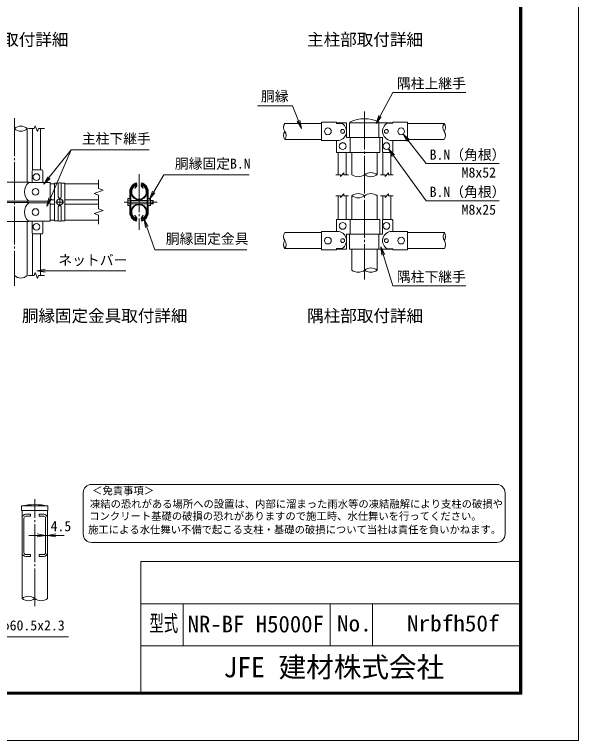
# Model space of a CAD drawing. Units: millimetres, scale not verified. Extents: x -8400 to 8400, y -5940 to 5940.
# Drawn here: x 3037 to 8400, y -5940 to 961 of the extents above; entities that cross this region are included whole.
import ezdxf
from ezdxf.enums import TextEntityAlignment as Align

# ---------------------------------------------------------------- set-up
doc = ezdxf.new("R2010")
doc.units = ezdxf.units.MM
doc.header["$LTSCALE"] = 20
doc.linetypes.add('LONG_CHAIN', pattern=[21, 18, -1, 1, -1])
for name, color, linetype, lineweight in [('0-0_D-TTL', 7, 'Continuous', 9), ('0-1_D-TTL-TXT', 7, 'Continuous', 9), ('0-3_D-STR1', 1, 'Continuous', 9), ('0-6_D-BMK', 2, 'LONG_CHAIN', 9), ('0-8_D-STR-DIM', 7, 'Continuous', 9), ('0-9_0', 7, 'Continuous', 9), ('0-A_D-STR3', 3, 'Continuous', 9), ('0-D_D-STR-TXT', 7, 'Continuous', 9)]:
    doc.layers.add(name, color=color, linetype=linetype, lineweight=lineweight)
doc.styles.add('ＭＳ ゴシック', font='')
doc.styles.get('ＭＳ ゴシック').set_extended_font_data('MS Gothic')

# ---------------------------------------------------------------- blocks, each defined once
blk = doc.blocks.new('_Open')
at = {"layer": '0-9_0'}
blk.add_line((-20, 3.333), (0, 0), dxfattribs=at)
blk.add_lwpolyline([(-20, -3.333), (0, 0), (-20, 0)], dxfattribs=at)

msp = doc.modelspace()

# ---------------------------------------------------------------- linework, layer by layer
at = {"layer": '0-0_D-TTL'}
for p, q in [((4239.62, -4240.29), (4239.62, -5480.29)), ((4239.62, -4240.29), (7839.62, -4240.29)), ((4239.62, -4640.29), (7839.62, -4640.29)), ((4639.62, -4640.29), (4639.62, -5040.29)), ((6039.62, -4640.29), (6039.62, -5040.29)), ((6439.62, -4640.29), (6439.62, -5040.29)), ((4239.62, -5040.29), (7839.62, -5040.29))]:
    msp.add_line(p, q, dxfattribs=at)
at = {"layer": '0-0_D-TTL', "color": 2}
msp.add_lwpolyline([(-8400.38, 5939.71), (8399.62, 5939.71), (8399.62, -5940.29), (-8400.38, -5940.29)], close=True, dxfattribs=at)
at = {"layer": '0-0_D-TTL'}
for points in [[(-7860.38, 5499.71), (7859.62, 5499.71), (7859.62, -5500.29), (-7860.38, -5500.29)], [(-7855.38, 5494.71), (7854.62, 5494.71), (7854.62, -5495.29), (-7855.38, -5495.29)], [(-7850.38, 5489.71), (7849.62, 5489.71), (7849.62, -5490.29), (-7850.38, -5490.29)], [(-7845.38, 5484.71), (7844.62, 5484.71), (7844.62, -5485.29), (-7845.38, -5485.29)], [(-7840.38, 5479.71), (7839.62, 5479.71), (7839.62, -5480.29), (-7840.38, -5480.29)]]:
    msp.add_lwpolyline(points, close=True, dxfattribs=at)
at = {"layer": '0-1_D-TTL-TXT', "color": 2}
for p, q in [((7622.74, -3505.92), (3769.42, -3505.92)), ((3690.64, -3584.7), (3690.64, -3978.62)), ((7701.53, -3978.62), (7701.53, -3584.7)), ((3769.42, -4057.4), (7622.74, -4057.4))]:
    msp.add_line(p, q, dxfattribs=at)
for centre, start, end in [((3769.42, -3584.7), 90, 180), ((7622.74, -3584.7), 0, 90), ((3769.42, -3978.62), 180, 270), ((7622.74, -3978.62), 270, 0)]:
    msp.add_arc(centre, 78.78, start, end, dxfattribs=at)
at = {"layer": '0-3_D-STR1'}
for p, q in [((3158.15, -633.76), (3158.15, -123.6)), ((5957.22, -73.28), (5607.22, -73.28)), ((6773.22, -73.48), (7123.22, -73.48)), ((5957.22, -225.68), (5607.22, -225.68)), ((6773.22, -225.88), (7123.22, -225.88)), ((6244.22, -349.28), (6244.22, -561.28)), ((6486.22, -349.28), (6486.22, -561.28)), ((3377.15, -647.76), (3417.15, -647.76)), ((3517.15, -647.76), (3837.15, -647.76)), ((4194.21, -662.64), (4180.17, -686.95)), ((4180.17, -686.95), (4185.73, -690.16)), ((4199.77, -665.85), (4185.73, -690.16)), ((4242.04, -665.85), (4256.08, -690.16)), ((4247.6, -662.64), (4261.63, -686.95)), ((4261.63, -686.95), (4256.08, -690.16)), ((3158.15, -826.56), (3158.15, -813.76)), ((3377.15, -800.16), (3417.15, -800.16)), ((3517.15, -800.16), (3837.15, -800.16)), ((6244.22, -761.28), (6244.22, -988.2)), ((6486.22, -761.28), (6486.22, -988.2)), ((3377.15, -840.16), (3417.15, -840.16)), ((3517.15, -840.16), (3837.15, -840.16)), ((4180.17, -953.38), (4185.73, -950.17)), ((4194.21, -977.69), (4180.17, -953.38)), ((4199.77, -974.48), (4185.73, -950.17)), ((4242.04, -974.48), (4256.08, -950.17)), ((4247.6, -977.69), (4261.63, -953.38)), ((4261.63, -953.38), (4256.08, -950.17)), ((3158.15, -1518.8), (3158.15, -1006.56)), ((3377.15, -992.56), (3417.15, -992.56)), ((3517.15, -992.56), (3837.15, -992.56)), ((5957.22, -1111.8), (5608.22, -1111.8)), ((6773.22, -1112), (7124.22, -1112)), ((5957.22, -1264.2), (5608.22, -1264.2)), ((6244.22, -1268.2), (6244.22, -1468.2)), ((6486.22, -1268.2), (6486.22, -1468.2)), ((6773.22, -1264.4), (7124.22, -1264.4)), ((3103.76, -3710.16), (3103.76, -3754.16)), ((3355.36, -3710.16), (3103.76, -3710.16)), ((3355.36, -3754.16), (3355.36, -3710.16)), ((3355.36, -3754.16), (3103.76, -3754.16)), ((3108.56, -4590.22), (3108.56, -3754.16)), ((3188.42, -3790.16), (3144.42, -3790.16)), ((3188.56, -3808.16), (3188.56, -3790.16)), ((3270.56, -3808.16), (3270.56, -3790.16)), ((3270.69, -3790.16), (3314.69, -3790.16)), ((3350.56, -4590.22), (3350.56, -3754.16)), ((3126.56, -4154.16), (3126.56, -3826.16)), ((3188.56, -3808.16), (3144.56, -3808.16)), ((3270.56, -3808.16), (3314.56, -3808.16)), ((3332.56, -4154.16), (3332.56, -3826.16)), ((3188.56, -4190.16), (3144.56, -4190.16)), ((3270.56, -4190.16), (3314.56, -4190.16))]:
    msp.add_line(p, q, dxfattribs=at)
for points in [[(3188.56, -4190.16), (3188.56, -4172.16), (3144.56, -4172.16)], [(3270.56, -4190.16), (3270.56, -4172.16), (3314.56, -4172.16)]]:
    msp.add_lwpolyline(points, dxfattribs=at)
for centre, radius, start, end in [((4220.9, -723.96), 76.2, 114.32478, 65.67522), ((4220.9, -723.96), 69.78, 114.32478, 65.67522), ((4192.82, -661.84), 8.02, 330, 114.32478), ((4192.82, -661.84), 1.6, 330, 114.32478), ((4248.99, -661.84), 8.02, 65.67522, 210), ((4248.99, -661.84), 1.6, 65.67522, 210), ((4220.6, -723.96), 76.2, 5.09104, 65.67522), ((4220.9, -916.36), 76.2, 294.32478, 245.67522), ((4220.9, -916.36), 69.78, 294.32478, 245.67522), ((4192.82, -978.49), 8.02, 245.67522, 30), ((4192.82, -978.49), 1.6, 245.67522, 30), ((4248.99, -978.49), 8.02, 150, 294.32478), ((4248.99, -978.49), 1.6, 150, 294.32478), ((3229.56, -4355.07), 657.07, 78.96219, 101.03781), ((3144.56, -3826.16), 36, 90, 180), ((3314.56, -3826.16), 36, 0, 90), ((3144.56, -3826.16), 18, 90, 180), ((3314.56, -3826.16), 18, 0, 90), ((3144.56, -4154.16), 36, 180, 270), ((3144.56, -4154.16), 18, 180, 270), ((3314.56, -4154.16), 36, 270, 0), ((3314.56, -4154.16), 18, 270, 0)]:
    msp.add_arc(centre, radius, start, end, dxfattribs=at)
at = {"layer": '0-6_D-BMK'}
for p, q in [((6365.22, 38.59), (6365.22, -1556.25)), ((3037.15, -23.6), (3037.15, -1618.8)), ((4220.9, -556.94), (4220.9, -1085.47)), ((3427.15, -821.2), (3507.15, -821.2)), ((3467.15, -861.2), (3467.15, -781.2)), ((4078.4, -821.2), (4393, -821.2)), ((3229.56, -4664.54), (3229.56, -3646.16))]:
    msp.add_line(p, q, dxfattribs=at)
at = {"layer": '0-8_D-STR-DIM'}
for p, q in [((3169.15, -123.6), (3224.63, -123.6)), ((3234.89, -95.41), (3224.63, -123.6)), ((3255.41, -151.79), (3234.89, -95.41)), ((3265.67, -123.6), (3255.41, -151.79)), ((3265.67, -123.6), (3321.15, -123.6)), ((6138.22, -579.28), (6168.22, -543.28)), ((6168.22, -561.28), (6168.22, -543.28)), ((6562.22, -579.28), (6592.22, -543.28)), ((6592.22, -561.28), (6592.22, -543.28)), ((3837.15, -609.66), (3837.15, -693.18)), ((6093.22, -561.28), (6138.22, -561.28)), ((6138.22, -579.28), (6138.22, -561.28)), ((6168.22, -561.28), (6213.22, -561.28)), ((6517.22, -561.28), (6562.22, -561.28)), ((6562.22, -579.28), (6562.22, -561.28)), ((6592.22, -561.28), (6637.22, -561.28)), ((3794.87, -739.36), (3879.44, -708.57)), ((3837.15, -754.75), (3794.87, -739.36)), ((3879.44, -708.57), (3837.15, -693.18)), ((3837.15, -754.75), (3837.15, -885.58)), ((6138.22, -779.28), (6168.22, -743.28)), ((6168.22, -761.28), (6168.22, -743.28)), ((6562.22, -779.28), (6592.22, -743.28)), ((6592.22, -761.28), (6592.22, -743.28)), ((6093.22, -761.28), (6138.22, -761.28)), ((6138.22, -779.28), (6138.22, -761.28)), ((6168.22, -761.28), (6213.22, -761.28)), ((6517.22, -761.28), (6562.22, -761.28)), ((6562.22, -779.28), (6562.22, -761.28)), ((6592.22, -761.28), (6637.22, -761.28)), ((3879.44, -900.97), (3837.15, -885.58)), ((3794.87, -931.76), (3879.44, -900.97)), ((3837.15, -947.15), (3794.87, -931.76)), ((3837.15, -947.15), (3837.15, -1030.66)), ((3234.89, -1490.61), (3224.63, -1518.8)), ((3255.41, -1546.99), (3234.89, -1490.61)), ((3169.15, -1518.8), (3224.63, -1518.8)), ((3265.67, -1518.8), (3255.41, -1546.99)), ((3265.67, -1518.8), (3321.15, -1518.8)), ((3252.56, -3990.16), (3172.56, -3990.16)), ((3332.56, -3990.16), (3350.56, -3990.16)), ((3430.56, -3990.16), (3510.56, -3990.16))]:
    msp.add_line(p, q, dxfattribs=at)
for centre, radius, start, end in [((3097.65, -184.49), 85.83, 45.18146, 134.81854), ((3097.65, -62.72), 85.83, 225.18146, 314.81854), ((5661.7, -111.38), 66.48, 145.03504, 214.96496), ((7177.7, -111.58), 66.48, 145.03504, 214.96496), ((7068.74, -111.58), 66.48, 325.03504, 34.96496), ((5661.7, -187.58), 66.48, 145.03422, 214.96578), ((5552.74, -187.58), 66.48, 325.03504, 34.96496), ((7068.74, -187.78), 66.48, 325.03422, 34.96578), ((6425.72, -642.79), 101.51, 53.41445, 126.58555), ((6304.72, -479.78), 101.51, 233.41445, 306.58555), ((6425.72, -479.78), 101.51, 233.41445, 306.58555), ((6304.72, -842.79), 101.51, 53.41445, 126.58555), ((6425.72, -842.79), 101.51, 53.41445, 126.58555), ((6304.72, -679.78), 101.51, 233.41445, 306.58555), ((5662.7, -1149.9), 66.48, 145.03504, 214.96496), ((7178.7, -1150.1), 66.48, 145.03504, 214.96496), ((7069.74, -1150.1), 66.48, 325.03504, 34.96496), ((5662.7, -1226.1), 66.48, 145.03422, 214.96578), ((5553.74, -1226.1), 66.48, 325.03504, 34.96496), ((7069.74, -1226.3), 66.48, 325.03422, 34.96578), ((6425.72, -1549.71), 101.51, 53.41445, 126.58555), ((6304.72, -1386.7), 101.51, 233.41445, 306.58555), ((6425.72, -1386.7), 101.51, 233.41445, 306.58555), ((3097.65, -1457.92), 85.83, 225.18146, 314.81854), ((3169.06, -4664.66), 95.92, 50.89748, 129.10252), ((3169.06, -4515.28), 96.31, 231.0856, 308.9144), ((3290.06, -4515.32), 96.28, 231.06955, 308.93045)]:
    msp.add_arc(centre, radius, start, end, dxfattribs=at)
at = {"layer": '0-A_D-STR3'}
for p, q in [((6097.22, -75.18), (6097.22, -61.28)), ((6230.02, -69.28), (6230.02, -58.73)), ((6500.42, -209.28), (6500.42, -58.73)), ((6633.22, -61.28), (6773.22, -61.28)), ((6633.22, -71), (6633.22, -61.28)), ((6773.22, -61.28), (6773.22, -237.28)), ((3207.15, -518.47), (3207.15, -123.6)), ((3283.15, -515.76), (3283.15, -123.6)), ((6193.22, -69.28), (6097.22, -69.28)), ((6097.22, -75.18), (6152.68, -75.18)), ((6193.22, -69.28), (6193.22, -209.28)), ((6220.82, -69.28), (6629.22, -69.28)), ((6220.82, -209.28), (6220.82, -69.28)), ((6585.02, -71), (6633.22, -71)), ((6105.22, -237.28), (5957.22, -237.28)), ((6097.22, -237.28), (6097.22, -349.28)), ((6193.22, -209.28), (6533.22, -209.28)), ((6230.02, -209.28), (6230.02, -349.28)), ((6509.62, -209.28), (6509.62, -349.28)), ((6537.22, -213.28), (6537.22, -345.28)), ((6625.22, -237.28), (6773.22, -237.28)), ((6633.22, -237.28), (6633.22, -345.28)), ((6509.62, -349.28), (6097.22, -349.28)), ((6115.22, -349.28), (6115.22, -561.28)), ((6191.22, -349.28), (6191.22, -561.28)), ((6539.22, -348.75), (6539.22, -561.28)), ((6541.22, -349.28), (6629.22, -349.28)), ((6615.22, -349.28), (6615.22, -561.28)), ((3205.15, -635.76), (3205.15, -523.76)), ((3213.15, -515.76), (3297.15, -515.76)), ((3305.15, -635.76), (3305.15, -523.76)), ((2901.95, -633.76), (3172.35, -633.76)), ((3172.35, -633.76), (3176.35, -635.76)), ((3172.35, -635.76), (3377.15, -635.76)), ((3377.15, -811.76), (3377.15, -635.76)), ((3417.15, -642.69), (3453.15, -642.69)), ((3453.15, -642.69), (3453.15, -772.16)), ((3481.15, -642.69), (3481.15, -772.16)), ((4197.57, -638.82), (4200.7, -650.41)), ((4244.24, -638.82), (4241.1, -650.41)), ((4132.7, -716.69), (4132.7, -784.8)), ((4136.7, -716.86), (4136.7, -925.55)), ((4144.7, -717.2), (4144.7, -925.2)), ((4297.1, -717.2), (4297.1, -925.2)), ((4305.1, -716.86), (4305.1, -925.55)), ((4309.1, -716.69), (4309.1, -784.8)), ((3172.35, -811.76), (3377.15, -811.76)), ((4182.31, -821.2), (4091.09, -821.2)), ((4114.7, -796.27), (4114.7, -845.65)), ((4118.7, -788.8), (4136.7, -788.8)), ((4118.7, -805), (4136.7, -805)), ((4149.5, -805.2), (4297.1, -805.2)), ((4259.49, -821.2), (4350.71, -821.2)), ((4327.1, -788.8), (4305.1, -788.8)), ((4327.1, -805), (4305.1, -805)), ((4331.1, -796.27), (4331.1, -845.65)), ((4331.1, -805.2), (4351.9, -805.2)), ((4331.1, -807.91), (4356.7, -807.91)), ((4351.9, -805.2), (4351.9, -837.2)), ((4351.9, -805.2), (4356.7, -807.91)), ((4356.7, -807.91), (4356.7, -834.49)), ((6115.22, -761.28), (6115.22, -988.2)), ((6191.22, -761.28), (6191.22, -988.2)), ((6539.22, -761.28), (6539.22, -988.74)), ((6615.22, -761.28), (6615.22, -988.2)), ((3172.35, -828.56), (3377.15, -828.56)), ((3377.15, -828.56), (3377.15, -1004.56)), ((3453.15, -999.72), (3453.15, -868.16)), ((3481.15, -999.72), (3481.15, -868.16)), ((4118.7, -837.4), (4136.7, -837.4)), ((4118.7, -853.6), (4136.7, -853.6)), ((4132.7, -925.72), (4132.7, -857.6)), ((4149.5, -837.2), (4297.1, -837.2)), ((4327.1, -837.4), (4305.1, -837.4)), ((4327.1, -853.6), (4305.1, -853.6)), ((4309.1, -925.72), (4309.1, -857.6)), ((4331.1, -834.49), (4356.7, -834.49)), ((4331.1, -837.2), (4351.9, -837.2)), ((4356.7, -834.49), (4351.9, -837.2)), ((2901.95, -1006.56), (3172.35, -1006.56)), ((3172.35, -1006.56), (3176.35, -1004.56)), ((3172.35, -1004.56), (3377.15, -1004.56)), ((3205.15, -1004.56), (3205.15, -1116.56)), ((3305.15, -1004.56), (3305.15, -1116.56)), ((4197.57, -1003.58), (4200.7, -992)), ((4244.24, -1003.58), (4241.1, -992)), ((6509.62, -988.2), (6097.22, -988.2)), ((6097.22, -1100.2), (6097.22, -988.2)), ((6230.02, -1128.2), (6230.02, -988.2)), ((6509.62, -1128.2), (6509.62, -988.2)), ((6537.22, -1124.2), (6537.22, -992.2)), ((6541.22, -988.2), (6629.22, -988.2)), ((6633.22, -1100.2), (6633.22, -992.2)), ((6105.22, -1100.2), (5957.22, -1100.2)), ((6625.22, -1100.2), (6773.22, -1100.2)), ((6773.22, -1276.2), (6773.22, -1100.2)), ((3207.15, -1518.8), (3207.15, -1121.86)), ((3213.15, -1124.56), (3297.15, -1124.56)), ((3283.15, -1518.8), (3283.15, -1124.56)), ((6193.22, -1128.2), (6533.22, -1128.2)), ((6193.22, -1268.2), (6193.22, -1128.2)), ((6220.82, -1128.2), (6220.82, -1268.2)), ((6500.42, -1128.2), (6500.42, -1268.2)), ((6097.22, -1262.31), (6097.22, -1276.2)), ((6097.22, -1262.31), (6152.68, -1262.31)), ((6193.22, -1268.2), (6097.22, -1268.2)), ((6220.82, -1268.2), (6629.22, -1268.2)), ((6585.02, -1266.48), (6633.22, -1266.48)), ((6633.22, -1266.48), (6633.22, -1276.2)), ((6633.22, -1276.2), (6773.22, -1276.2))]:
    msp.add_line(p, q, dxfattribs=at)
for points in [[(6097.22, -61.28), (5957.22, -61.28), (5957.22, -237.28)], [(3453.15, -999.72), (3417.15, -999.72), (3417.15, -642.69)], [(3481.15, -642.69), (3517.15, -642.69), (3517.15, -999.72), (3481.15, -999.72)], [(2901.95, -813.76), (3172.35, -813.76), (3176.35, -811.76)], [(2901.95, -826.56), (3172.35, -826.56), (3176.35, -828.56)], [(6097.22, -1276.2), (5957.22, -1276.2), (5957.22, -1100.2)]]:
    msp.add_lwpolyline(points, dxfattribs=at)
msp.add_lwpolyline([(3467.15, -853.6), (3439.09, -837.4), (3439.09, -805), (3467.15, -788.8), (3495.21, -805), (3495.21, -837.4)], close=True, dxfattribs=at)
for centre, radius in [((6017.22, -149.28), 32), ((6157.22, -149.28), 18), ((6573.22, -149.28), 18), ((6713.22, -149.28), 32), ((6157.22, -289.28), 32), ((6573.22, -289.28), 32), ((3245.15, -583.76), 32), ((3237.15, -723.76), 32), ((3467.15, -821.2), 28.14), ((3237.15, -916.56), 32), ((3245.15, -1056.56), 32), ((6157.22, -1048.2), 32), ((6573.22, -1048.2), 32), ((6017.22, -1188.2), 32), ((6157.22, -1188.2), 18), ((6573.22, -1188.2), 18), ((6713.22, -1188.2), 32)]:
    msp.add_circle(centre, radius, dxfattribs=at)
for centre, radius, start, end in [((6365.22, -354.29), 325.01, 65.41845, 114.58155), ((6105.22, -149.28), 88, 270, 57.35993), ((6625.22, -149.28), 88, 117.18421, 270), ((6629.22, -73.28), 4, 34.74541, 90), ((6533.22, -213.28), 4, 0, 90), ((6541.22, -345.28), 4, 180, 270), ((6629.22, -345.28), 4, 270, 0), ((3213.15, -523.76), 8, 90, 180), ((3297.15, -523.76), 8, 0, 90), ((3246.7, -723.76), 115.2, 130.19176, 229.80824), ((3467.15, -665.19), 26.5, 58.10921, 121.89079), ((4220.6, -723.96), 88.2, 105.13812, 175.26816), ((4220.6, -723.96), 84.2, 105.13812, 175.157), ((4220.6, -723.96), 76.2, 105.13812, 174.90896), ((4221.2, -723.96), 76.2, 5.09104, 74.86188), ((4221.2, -723.96), 84.2, 4.843, 74.86188), ((4221.2, -723.96), 88.2, 4.843, 74.86188), ((3467.15, -772.16), 14, 180, 0), ((4124.85, -796.9), 10.17, 127.21089, 232.78911), ((4149.51, -821.2), 34.8, 152.26063, 207.73937), ((4136.7, -784.8), 4, 180, 270), ((4305.1, -784.8), 4, 270, 0), ((4320.95, -796.9), 10.17, 307.21089, 52.78911), ((4296.3, -821.2), 34.8, 332.26063, 27.73937), ((3246.7, -916.56), 115.2, 130.19176, 229.80824), ((3467.15, -868.16), 14, 0, 180), ((4124.9, -845.5), 10.2, 127.42505, 232.57495), ((4136.7, -857.6), 4, 90, 180), ((4305.1, -857.6), 4, 0, 90), ((4320.9, -845.5), 10.2, 307.42505, 52.57495), ((4220.6, -918.44), 88.2, 184.73184, 254.86188), ((4220.6, -918.44), 84.2, 184.843, 254.86188), ((4220.6, -918.44), 76.2, 185.09104, 254.86188), ((4221.2, -918.44), 76.2, 285.13812, 354.90896), ((4221.2, -918.44), 84.2, 285.13812, 355.157), ((4221.2, -918.44), 88.2, 285.13812, 355.26816), ((3467.15, -977.22), 26.5, 238.10921, 301.89079), ((6541.22, -992.2), 4, 90, 180), ((6629.22, -992.2), 4, 0, 90), ((6105.22, -1188.2), 88, 302.64007, 90), ((6625.22, -1188.2), 88, 90, 242.81579), ((3213.15, -1116.56), 8, 180, 270), ((3297.15, -1116.56), 8, 270, 0), ((6533.22, -1124.2), 4, 270, 0), ((6629.22, -1264.2), 4, 270, 325.25459)]:
    msp.add_arc(centre, radius, start, end, dxfattribs=at)
at = {"layer": '0-D_D-STR-TXT'}
for p, q in [((3575.26, -323.47), (3317.16, -649.73)), ((4095.16, -1473.92), (3251.72, -1473.92))]:
    msp.add_line(p, q, dxfattribs=at)
for points in [[(7327.74, 219.53), (6633.22, 219.53), (6475.3, -74.24)], [(5346.62, 94.54), (5680.66, 94.54), (5765.36, -121.05)], [(7643.94, -455.74), (6951.8, -455.74), (6734.11, -176.11)], [(4318.22, -323.47), (3575.26, -323.47), (3346.33, -858.08)], [(7643.94, -808.96), (6951.8, -808.96), (6593.24, -316.76)], [(5269.49, -561.61), (4456.47, -561.61), (4321.59, -793.2)], [(5247.33, -1275.66), (4370.35, -1275.66), (4269.09, -986.09)], [(7327.31, -1618.42), (6632.79, -1618.42), (6521.6, -1248.69)], [(3548.87, -4954.7), (2461.72, -4954.7), (2289.35, -4579.05)]]:
    msp.add_lwpolyline(points, dxfattribs=at)

# ---------------------------------------------------------------- block references
at = {"layer": '0-8_D-STR-DIM', "xscale": 4, "yscale": 4}
msp.add_blockref('_Open', (3332.56, -3990.16), dxfattribs=at)
at = {"layer": '0-8_D-STR-DIM', "xscale": 4, "yscale": 4, "rotation": 180}
msp.add_blockref('_Open', (3350.56, -3990.16), dxfattribs=at)
at = {"layer": '0-D_D-STR-TXT', "xscale": 4, "yscale": 4}
for p, rotation in [((6474.36, -76), 241.73951), ((5766.1, -122.91), 291.44911), ((6732.88, -174.53), 127.9015), ((6592.06, -315.15), 126.07342), ((3315.92, -651.3), 231.6529), ((4320.58, -794.92), 239.78171), ((3345.54, -859.92), 246.81834), ((4268.43, -984.21), 109.27461), ((6521.02, -1246.77), 106.73843), ((3249.72, -1473.92), 180)]:
    msp.add_blockref('_Open', p, dxfattribs=dict(at, rotation=rotation))

# ---------------------------------------------------------------- texts
at = {"layer": '0-1_D-TTL-TXT', "style": 'ＭＳ ゴシック'}
for s, height, p in [('端柱部取付詳細', 115.4, (2447.76, 630.85)), ('主柱部取付詳細', 115.4, (5819.43, 630.85)), ('胴縁固定金具取付詳細', 115.4, (3107.46, -1994.8)), ('隅柱部取付詳細', 115.4, (5819.93, -1995.11)), ('＜免責事項＞ \u3000\u3000', 71.99, (3775.26, -3622.8)), ('凍結の恐れがある場所への設置は、内部に溜まった雨水等の凍結融解により支柱の破損や', 71.99, (3753.95, -3749.64)), ('コンクリート基礎の破損の恐れがありますので施工時、水仕舞いを行ってください。', 71.99, (3747.48, -3865.33)), ('施工による水仕舞い不備で起こる支柱・基礎の破損について当社は責任を負いかねます。 ', 71.99, (3736.46, -3993.73)), ('NR-BF H5000F', 158.8, (4682.84, -4960.32)), ('JFE 建材株式会社', 192.4, (5024.38, -5397.3))]:
    msp.add_text(s, height=height, dxfattribs=at).set_placement(p, align=Align.BOTTOM_LEFT)
for s, width, p in [('型式', 0.65, (4320.15, -4949.9)), ('No.', 1.05, (6103.62, -4949.9)), ('Nrbfh50f', 1.05, (6768.95, -4949.9))]:
    msp.add_text(s, height=154, dxfattribs=dict(at, width=width)).set_placement(p, align=Align.BOTTOM_LEFT)
at = {"layer": '0-8_D-STR-DIM', "style": 'ＭＳ ゴシック'}
msp.add_text('4.5', height=96.19, dxfattribs=at).set_placement((3380.37, -3979.32), align=Align.BOTTOM_LEFT)
at = {"layer": '0-D_D-STR-TXT', "style": 'ＭＳ ゴシック'}
for s, p in [('隅柱上継手', (6673.08, 229.91)), ('胴縁', (5380.47, 107.13)), ('主柱下継手', (3677.11, -295.76)), ('B.N（角根）', (6984.28, -447.87)), ('胴縁固定B.N', (4561.37, -533.14)), ('M8x52', (7288.45, -617.03)), ('B.N（角根）', (6984.28, -801.09)), ('M8x25', (7288.45, -970.25)), ('胴縁固定金具', (4475.25, -1247.19)), ('ネットバー', (3454.04, -1450.02)), ('隅柱下継手', (6672.65, -1608.05)), ('控柱 φ60.5x2.3', (2563.56, -4922.67))]:
    msp.add_text(s, height=96.19, dxfattribs=at).set_placement(p, align=Align.BOTTOM_LEFT)

doc.saveas('drawing.dxf')
